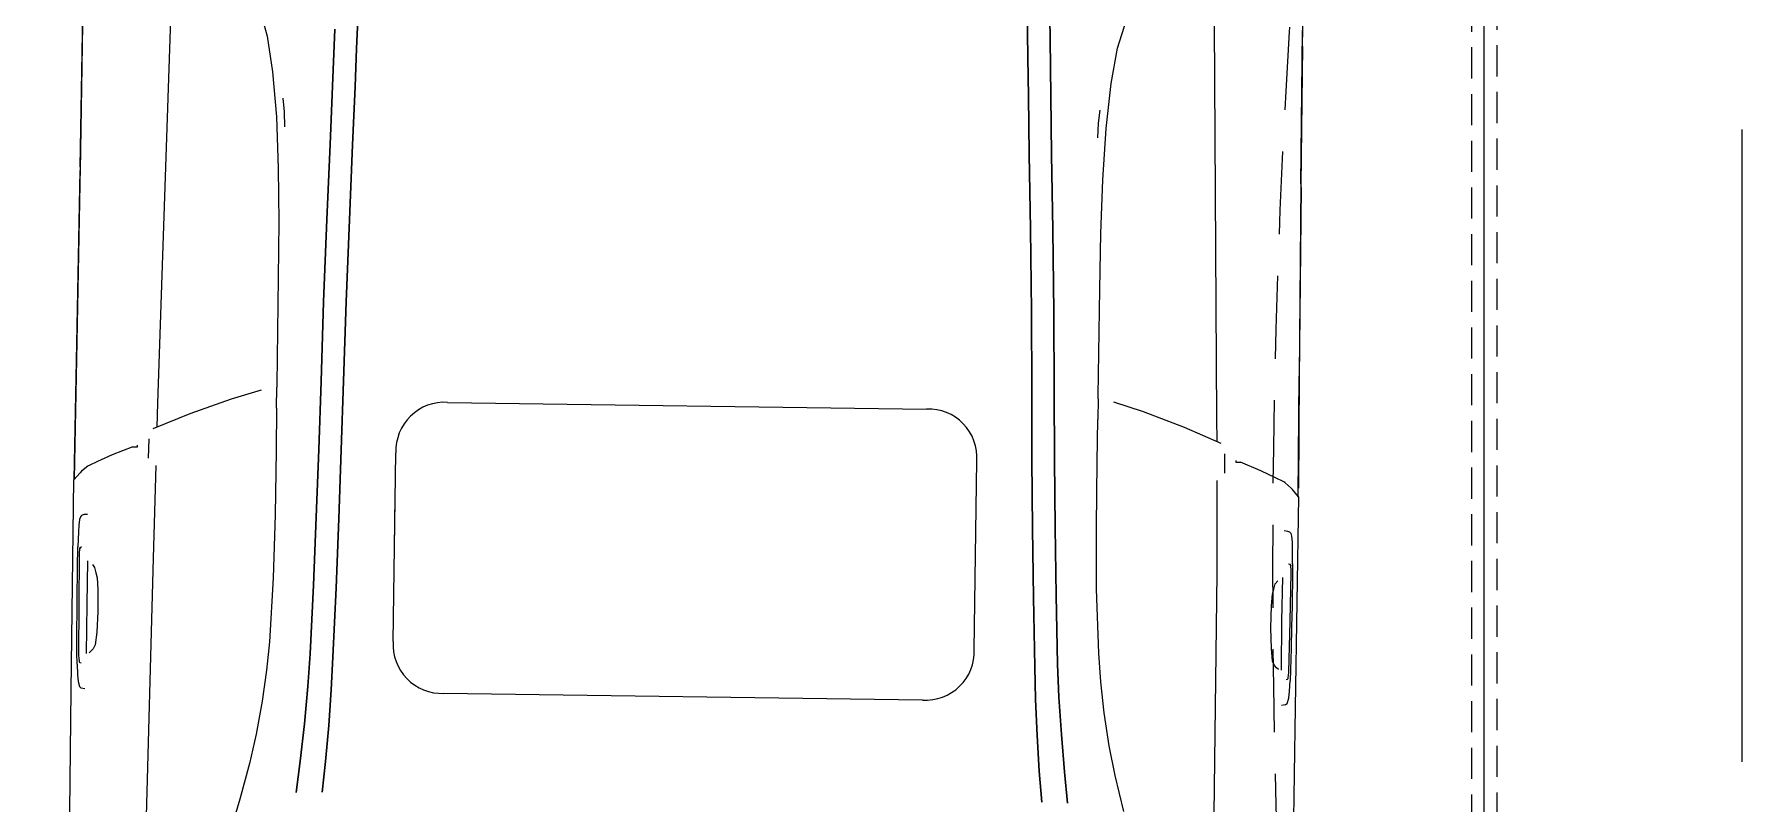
# Model space of a CAD drawing. Header units: inches. Extents: x 7915 to 10666, y -851 to 1175.
# Drawn here: x 9581.7 to 9684.5, y 240.3 to 286.7 of the extents above; entities that cross this region are included whole.
import ezdxf

# ---------------------------------------------------------------- set-up
doc = ezdxf.new("R2010")
doc.units = ezdxf.units.IN
doc.header["$LTSCALE"] = 10
doc.header["$MEASUREMENT"] = 0
for name, pattern in [('Amconstr', [9999, 9999, 0]), ('CENTER2', [28.575, 19.05, -3.175, 3.175, -3.175]), ('DASHED', [0.75, 0.5, -0.25]), ('HIDDEN2', [0.1875, 0.125, -0.0625])]:
    doc.linetypes.add(name, pattern=pattern)
for name, color, linetype in [('CAR1', 250, 'Continuous'), ('dim', 1, 'Continuous'), ('DIM DET', 2, 'Continuous'), ('PARK LINE', 2, 'Continuous'), ('SHADE I SEC BEAM', 11, 'HIDDEN2'), ('TEFLONE', 41, 'Continuous')]:
    doc.layers.add(name, color=color, linetype=linetype)

# ---------------------------------------------------------------- blocks, each defined once
blk = doc.blocks.new('*U249')
at = {"layer": 'PARK LINE', "linetype": 'Amconstr', "lineweight": 25}
blk.add_line((-17.45, 4.43), (-203.54, 51.71), dxfattribs=at)
blk = doc.blocks.new('*U250')
at = {"layer": 'PARK LINE', "color": 0, "linetype": 'ByBlock', "lineweight": -2}
blk.add_blockref('*U249', (-378.19, -1488.71), dxfattribs=at)
blk = doc.blocks.new('*U251')
at = {"layer": 'SHADE I SEC BEAM', "ltscale": 1.5}
blk.add_lwpolyline([(-0.75, 124.75), (0.75, 124.75), (0.75, -124.75), (-0.75, -124.75)], close=True, dxfattribs=at)
blk = doc.blocks.new('*U252')
at = {"layer": 'dim', "color": 0, "linetype": 'ByBlock', "lineweight": -2}
blk.add_blockref('*U251', (1536, 252.5), dxfattribs=at)
blk = doc.blocks.new('*U255')
at = {"layer": 'TEFLONE', "linetype": 'DASHED'}
blk.add_lwpolyline([(-89.63, 108, 0.1117), (-89.63, -120), (102.37, -120, -0.1117), (102.37, 108), (102.37, 118.5), (-89.63, 118.5)], format="xyb", close=True, dxfattribs=at)
blk = doc.blocks.new('*U256')
at = {"layer": 'TEFLONE', "color": 0, "linetype": 'ByBlock', "lineweight": -2}
blk.add_blockref('*U255', (1344, 0), dxfattribs=at)
blk = doc.blocks.new('A$C6e495745')
at = {"layer": 'CAR1'}
for p, q in [((73.47, 78.56), (93.59, 78.6)), ((93.59, 78.6), (106.28, 78.62)), ((94.14, 78.19), (93.83, 78.11)), ((94.56, 78.24), (94.14, 78.19)), ((95.18, 78.27), (94.56, 78.24)), ((95.18, 78.27), (95.86, 78.29)), ((95.28, 78.12), (95.33, 78.15)), ((95.38, 78.16), (95.33, 78.15)), ((95.52, 78.18), (95.38, 78.16)), ((95.72, 78.19), (95.52, 78.18)), ((98.79, 78.22), (95.72, 78.19)), ((95.86, 78.29), (97.14, 78.31)), ((97.14, 78.31), (98.44, 78.32)), ((98.44, 78.32), (99.69, 78.33)), ((101.69, 78.24), (98.79, 78.22)), ((99.69, 78.33), (100.37, 78.33)), ((100.37, 78.33), (101.02, 78.33)), ((101.02, 78.33), (102.24, 78.32)), ((101.9, 78.24), (101.69, 78.24)), ((102.08, 78.22), (101.9, 78.24)), ((102.17, 78.19), (102.08, 78.22)), ((102.1, 78.21), (102.14, 78.21)), ((102.14, 78.21), (102.22, 78.18)), ((102.22, 78.18), (102.17, 78.19)), ((102.22, 78.18), (102.24, 78.08)), ((103.14, 78.31), (102.24, 78.32)), ((103.55, 78.28), (103.14, 78.31)), ((103.9, 78.25), (103.55, 78.28)), ((104.06, 78.2), (103.9, 78.25)), ((104.14, 78.14), (104.06, 78.2)), ((104.19, 78), (104.14, 78.14)), ((106.71, 78.25), (106.28, 78.62)), ((106.3, 78.61), (113.47, 78.57)), ((106.31, 78.6), (106.32, 78.61)), ((113.54, 78.57), (106.32, 78.61)), ((106.32, 78.61), (106.32, 78.61)), ((106.8, 78.18), (106.71, 78.25)), ((107.11, 77.8), (106.8, 78.18)), ((113.47, 78.57), (124.92, 78.51)), ((125.13, 78.5), (113.54, 78.57)), ((134.94, 78.48), (124.92, 78.51)), ((125.13, 78.5), (134.33, 78.47)), ((93.7, 77.78), (93.74, 78)), ((93.83, 78.11), (93.74, 78)), ((95.28, 78.12), (95.26, 78.04)), ((95.82, 77.72), (98.8, 77.71)), ((95.97, 77.45), (95.87, 77.56)), ((96.11, 77.31), (95.97, 77.45)), ((96.36, 77.2), (96.11, 77.31)), ((97.12, 77.11), (96.36, 77.2)), ((98.36, 77.06), (97.12, 77.11)), ((98.8, 77.71), (101.41, 77.72)), ((100.4, 77.14), (99.69, 77.08)), ((100.7, 77.22), (100.4, 77.14)), ((101.01, 77.3), (100.7, 77.22)), ((101.2, 77.44), (101.01, 77.3)), ((104.21, 77.78), (104.19, 78)), ((107.13, 77.78), (107.11, 77.8)), ((107.16, 77.72), (107.13, 77.78)), ((107.4, 77.21), (107.16, 77.72)), ((107.82, 76.34), (107.4, 77.21)), ((99.69, 77.08), (98.36, 77.06)), ((108.32, 75.1), (107.82, 76.34)), ((108.32, 75.1), (108.32, 74.83)), ((101.62, 73.79), (73.77, 74.14)), ((108.8, 74.15), (107.64, 74.17)), ((108.4, 74.85), (108.32, 74.85)), ((108.42, 74.85), (108.4, 74.85)), ((107.2, 73.71), (101.62, 73.79)), ((110.35, 71.7), (109.42, 73.92)), ((110.97, 73.65), (109.53, 73.67)), ((134.68, 73.18), (110.97, 73.65)), ((111.27, 69.22), (110.35, 71.7)), ((87.19, 68.37), (82.45, 69.7)), ((111.83, 67.42), (111.27, 69.22)), ((89.35, 67.82), (87.19, 68.37)), ((135.31, 68), (133.15, 67.36)), ((91.12, 67.43), (89.35, 67.82)), ((93.1, 67.1), (91.12, 67.43)), ((94.97, 66.87), (93.1, 67.1)), ((96.69, 66.72), (94.97, 66.87)), ((131.02, 67), (128.31, 66.74)), ((133.15, 67.36), (131.02, 67)), ((100.54, 66.55), (96.69, 66.72)), ((104.34, 66.48), (100.54, 66.55)), ((108.21, 66.47), (104.34, 66.48)), ((110.76, 66.48), (108.21, 66.47)), ((110.76, 66.48), (112.02, 66.49)), ((110.76, 66.48), (110.76, 66.48)), ((112.19, 66.49), (112.02, 66.49)), ((118.62, 66.49), (112.19, 66.49)), ((121.98, 66.51), (118.62, 66.49)), ((125.2, 66.58), (121.98, 66.51)), ((128.31, 66.74), (125.2, 66.58)), ((128.62, 66.28), (127.72, 66.24)), ((129.43, 66.37), (128.62, 66.28)), ((89.52, 64.77), (87.63, 64.98)), ((87.63, 64.98), (89.52, 64.77)), ((91.77, 64.54), (89.52, 64.77)), ((89.52, 64.77), (91.77, 64.54)), ((94.02, 64.36), (91.77, 64.54)), ((91.77, 64.54), (94.02, 64.36)), ((96, 64.25), (94.02, 64.36)), ((94.02, 64.36), (96, 64.25)), ((100.14, 64.11), (96, 64.25)), ((96, 64.25), (100.14, 64.11)), ((104.23, 64), (100.14, 64.11)), ((100.14, 64.11), (104.23, 64)), ((108.3, 63.9), (104.23, 64)), ((104.23, 64), (108.3, 63.9)), ((112.41, 63.83), (108.3, 63.9)), ((108.3, 63.9), (112.41, 63.83)), ((117.2, 63.74), (112.41, 63.83)), ((112.41, 63.83), (117.2, 63.74)), ((122.16, 63.61), (117.2, 63.74)), ((117.2, 63.74), (122.16, 63.61)), ((87.67, 63.42), (89.53, 63.24)), ((89.53, 63.24), (87.67, 63.42)), ((89.53, 63.24), (91.69, 63.08)), ((91.69, 63.08), (89.53, 63.24)), ((91.69, 63.08), (93.85, 62.97)), ((93.85, 62.97), (91.69, 63.08)), ((93.85, 62.97), (95.81, 62.89)), ((95.81, 62.89), (93.85, 62.97)), ((95.81, 62.89), (99.99, 62.75)), ((99.99, 62.75), (95.81, 62.89)), ((99.99, 62.75), (104.15, 62.64)), ((104.15, 62.64), (99.99, 62.75)), ((126.69, 63.47), (122.16, 63.61)), ((122.16, 63.61), (126.69, 63.47)), ((130.2, 63.38), (126.69, 63.47)), ((126.69, 63.47), (130.2, 63.38)), ((133.63, 63.29), (130.2, 63.38)), ((130.2, 63.38), (133.63, 63.29)), ((104.15, 62.64), (108.3, 62.55)), ((108.3, 62.55), (104.15, 62.64)), ((108.3, 62.55), (112.45, 62.48)), ((112.45, 62.48), (108.3, 62.55)), ((112.45, 62.48), (117.23, 62.39)), ((112.45, 62.48), (112.45, 62.48)), ((117.23, 62.39), (112.45, 62.48)), ((117.23, 62.39), (122.17, 62.26)), ((122.17, 62.26), (117.23, 62.39)), ((122.17, 62.26), (126.69, 62.13)), ((126.69, 62.13), (122.17, 62.26)), ((126.69, 62.13), (130.19, 62.03)), ((130.19, 62.03), (126.69, 62.13)), ((130.19, 62.03), (132.5, 61.97)), ((132.5, 61.97), (130.19, 62.03)), ((132.5, 61.97), (135.53, 61.87)), ((135.53, 61.87), (132.5, 61.97)), ((96.8, 59.26), (108.18, 59.26)), ((102.49, 59.26), (105.5, 59.26)), ((93.73, 56.19), (93.73, 27.36)), ((111.25, 56.19), (111.25, 27.36)), ((96.8, 24.29), (108.18, 24.29)), ((135.53, 21.64), (132.5, 21.55)), ((132.5, 21.55), (135.53, 21.64)), ((95.81, 20.63), (93.85, 20.55)), ((93.85, 20.55), (95.81, 20.63)), ((99.99, 20.76), (95.81, 20.63)), ((95.81, 20.63), (99.99, 20.76)), ((104.15, 20.88), (99.99, 20.76)), ((99.99, 20.76), (104.15, 20.88)), ((108.3, 20.97), (104.15, 20.88)), ((104.15, 20.88), (108.3, 20.97)), ((112.45, 21.04), (108.3, 20.97)), ((108.3, 20.97), (112.45, 21.04)), ((117.23, 21.13), (112.45, 21.04)), ((112.45, 21.04), (117.23, 21.13)), ((122.17, 21.26), (117.23, 21.13)), ((117.23, 21.13), (122.17, 21.26)), ((126.69, 21.39), (122.17, 21.26)), ((122.17, 21.26), (126.69, 21.39)), ((130.19, 21.48), (126.69, 21.39)), ((126.69, 21.39), (130.19, 21.48)), ((132.5, 21.55), (130.19, 21.48)), ((130.19, 21.48), (132.5, 21.55)), ((89.53, 20.28), (87.67, 20.1)), ((87.67, 20.1), (89.53, 20.28)), ((91.69, 20.43), (89.53, 20.28)), ((89.53, 20.28), (91.69, 20.43)), ((93.85, 20.55), (91.69, 20.43)), ((91.69, 20.43), (93.85, 20.55)), ((104.23, 19.52), (108.3, 19.62)), ((108.3, 19.62), (104.23, 19.52)), ((108.3, 19.62), (112.41, 19.69)), ((112.41, 19.69), (108.3, 19.62)), ((112.41, 19.69), (117.2, 19.78)), ((117.2, 19.78), (112.41, 19.69)), ((117.2, 19.78), (122.16, 19.91)), ((122.16, 19.91), (117.2, 19.78)), ((122.16, 19.91), (126.69, 20.05)), ((126.69, 20.05), (122.16, 19.91)), ((126.69, 20.05), (130.2, 20.14)), ((130.2, 20.14), (126.69, 20.05)), ((130.2, 20.14), (133.63, 20.23)), ((133.63, 20.23), (130.2, 20.14)), ((133.63, 20.23), (137.03, 20.33)), ((137.03, 20.33), (133.63, 20.23)), ((87.63, 18.54), (89.52, 18.75)), ((89.52, 18.75), (87.63, 18.54)), ((89.52, 18.75), (91.77, 18.97)), ((91.77, 18.97), (89.52, 18.75)), ((91.77, 18.97), (94.02, 19.16)), ((94.02, 19.16), (91.77, 18.97)), ((94.02, 19.16), (96, 19.27)), ((96, 19.27), (94.02, 19.16)), ((96, 19.27), (100.14, 19.41)), ((100.14, 19.41), (96, 19.27)), ((100.14, 19.41), (104.23, 19.52)), ((104.23, 19.52), (100.14, 19.41)), ((93.1, 16.42), (94.97, 16.65)), ((94.97, 16.65), (96.69, 16.79)), ((96.69, 16.79), (100.54, 16.97)), ((100.54, 16.97), (104.34, 17.04)), ((104.34, 17.04), (108.21, 17.05)), ((108.21, 17.05), (110.76, 17.04)), ((110.76, 17.04), (110.76, 17.04)), ((112.02, 17.03), (110.76, 17.04)), ((112.02, 17.03), (112.19, 17.03)), ((112.19, 17.03), (118.62, 17.03)), ((118.62, 17.03), (121.98, 17.01)), ((121.98, 17.01), (125.2, 16.94)), ((125.2, 16.94), (128.31, 16.78)), ((127.74, 17.27), (128.62, 17.24)), ((128.31, 16.78), (131.02, 16.52)), ((128.62, 17.24), (129.41, 17.15)), ((131.02, 16.52), (133.15, 16.16)), ((87.19, 15.15), (89.35, 15.7)), ((89.35, 15.7), (91.12, 16.09)), ((91.12, 16.09), (93.1, 16.42)), ((111.27, 14.3), (111.83, 16.1)), ((133.15, 16.16), (135.31, 15.52)), ((110.35, 11.81), (111.27, 14.3)), ((109.42, 9.6), (110.35, 11.81)), ((110.97, 9.87), (134.68, 10.34)), ((73.77, 9.7), (101.62, 9.73)), ((101.62, 9.73), (107.2, 9.81)), ((107.64, 9.35), (108.8, 9.37)), ((109.53, 9.84), (110.97, 9.87)), ((107.82, 7.18), (108.32, 8.42)), ((108.32, 8.69), (108.32, 8.42)), ((108.32, 8.67), (108.4, 8.67)), ((108.4, 8.67), (108.42, 8.67)), ((95.97, 6.07), (96.11, 6.21)), ((96.11, 6.21), (96.36, 6.32)), ((96.36, 6.32), (97.12, 6.4)), ((97.12, 6.4), (98.36, 6.45)), ((98.36, 6.45), (99.69, 6.43)), ((99.69, 6.43), (100.4, 6.38)), ((100.4, 6.38), (100.7, 6.3)), ((100.7, 6.3), (101.01, 6.22)), ((101.01, 6.22), (101.2, 6.08)), ((107.16, 5.8), (107.4, 6.3)), ((107.4, 6.3), (107.82, 7.18)), ((93.74, 5.52), (93.7, 5.74)), ((93.74, 5.52), (93.83, 5.41)), ((93.83, 5.41), (94.14, 5.32)), ((94.14, 5.32), (94.56, 5.28)), ((94.56, 5.28), (95.18, 5.25)), ((95.86, 5.23), (95.18, 5.25)), ((95.26, 5.48), (95.28, 5.4)), ((95.33, 5.37), (95.28, 5.4)), ((95.33, 5.37), (95.38, 5.36)), ((95.38, 5.36), (95.52, 5.34)), ((95.52, 5.34), (95.72, 5.33)), ((95.72, 5.33), (98.79, 5.3)), ((98.8, 5.81), (95.82, 5.8)), ((97.14, 5.21), (95.86, 5.23)), ((95.87, 5.96), (95.97, 6.07)), ((98.44, 5.2), (97.14, 5.21)), ((99.69, 5.19), (98.44, 5.2)), ((98.79, 5.3), (101.69, 5.28)), ((101.41, 5.8), (98.8, 5.81)), ((100.37, 5.19), (99.69, 5.19)), ((101.02, 5.19), (100.37, 5.19)), ((102.24, 5.2), (101.02, 5.19)), ((101.69, 5.28), (101.9, 5.28)), ((101.9, 5.28), (102.08, 5.3)), ((102.08, 5.3), (102.17, 5.33)), ((102.14, 5.31), (102.11, 5.31)), ((102.22, 5.34), (102.14, 5.31)), ((102.17, 5.33), (102.22, 5.34)), ((102.24, 5.44), (102.22, 5.34)), ((102.24, 5.2), (103.14, 5.21)), ((103.14, 5.21), (103.55, 5.23)), ((103.55, 5.23), (103.9, 5.27)), ((103.9, 5.27), (104.06, 5.31)), ((104.06, 5.31), (104.14, 5.38)), ((104.14, 5.38), (104.19, 5.52)), ((104.19, 5.52), (104.21, 5.74)), ((106.28, 4.9), (106.71, 5.27)), ((106.71, 5.27), (106.8, 5.34)), ((106.8, 5.34), (107.11, 5.72)), ((107.11, 5.72), (107.13, 5.74)), ((107.13, 5.74), (107.16, 5.8)), ((93.59, 4.92), (73.47, 4.96)), ((106.28, 4.9), (93.59, 4.92)), ((106.32, 4.91), (106.3, 4.91)), ((106.32, 4.91), (106.31, 4.92)), ((106.32, 4.91), (113.54, 4.95)), ((106.32, 4.91), (106.32, 4.91)), ((113.47, 4.95), (106.81, 4.91)), ((124.92, 5), (113.47, 4.95)), ((125.11, 5.01), (113.54, 4.95)), ((124.92, 5), (134.94, 5.04)), ((133.4, 5.04), (125.11, 5.01)), ((125.13, 5.02), (134.37, 5.05)), ((125.14, 5.02), (125.13, 5.02))]:
    blk.add_line(p, q, dxfattribs=at)
for centre, start, end in [((96.66, 56.33), 87.1848, 182.6876), ((108.32, 56.33), 357.3124, 92.8152), ((96.66, 27.22), 177.3124, 272.8152), ((108.32, 27.22), 267.1848, 2.6876)]:
    blk.add_arc(centre, 2.94, start, end, dxfattribs=at)

msp = doc.modelspace()

# ---------------------------------------------------------------- linework, layer by layer
at = {"layer": 'DIM DET', "color": 250, "linetype": 'CENTER2', "ltscale": 0.2}
msp.add_line((9684.45978, 395.27459), (9684.45978, 145.30881), dxfattribs=at)

# ---------------------------------------------------------------- block references
at = {"layer": 'CAR1', "rotation": 89.20356761791079}
msp.add_blockref('A$C6e495745', (9661.19155, 152.50636), dxfattribs=at)
at = {"layer": 'dim'}
msp.add_blockref('*U252', (8132.95978, -9.64533), dxfattribs=at)
at = {"layer": 'PARK LINE', "linetype": 'Amconstr', "lineweight": 25, "xscale": -1, "rotation": 75.74619111740876}
msp.add_blockref('*U250', (8132.95978, 116.60467), dxfattribs=at)
at = {"layer": 'TEFLONE', "xscale": -1, "rotation": 180}
msp.add_blockref('*U256', (8222.59276, 248.60456), dxfattribs=at)

doc.saveas('drawing.dxf')
